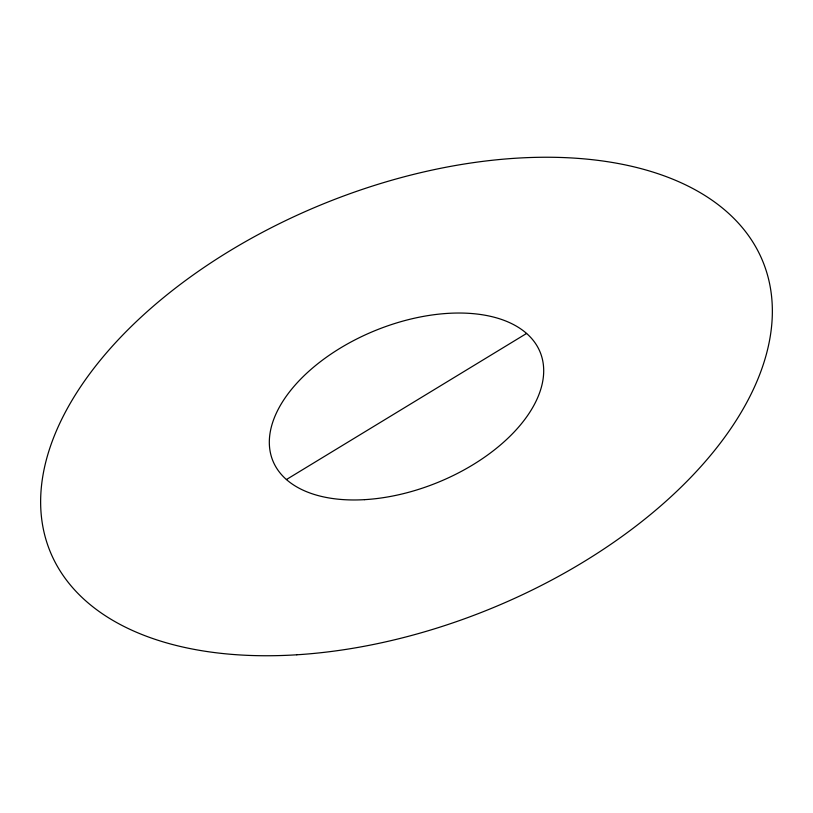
<?xml version="1.0" encoding="UTF-8"?>
<svg xmlns="http://www.w3.org/2000/svg" width="813" height="813" viewBox="0 0 813 813"><rect width="100%" height="100%" fill="white"/><g stroke="black" fill="none" stroke-linecap="round" stroke-linejoin="round"><path stroke-width="1.22" d="M286.41 479.548L526.59 333.452M296.806 654.79A384.722 219.012 -22.1 0 0 763.61 263.402A384.722 219.012 -22.1 0 0 159.084 301.298A384.722 219.012 -22.1 0 0 296.806 654.79M364.498 499.66A144.267 82.133 -22.1 0 0 540.615 353.35A144.267 82.133 -22.1 0 0 314.397 366.49A144.267 82.133 -22.1 0 0 364.498 499.66"/></g></svg>
